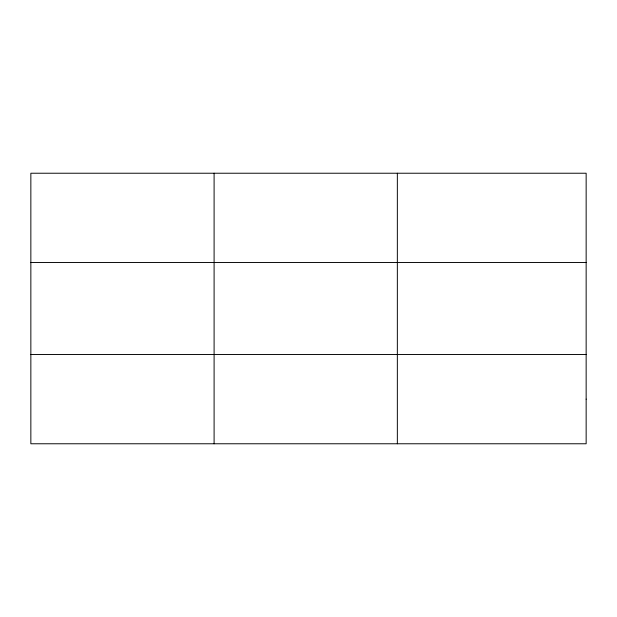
<?xml version="1.0" encoding="UTF-8"?>
<svg xmlns="http://www.w3.org/2000/svg" width="617" height="617" viewBox="0 0 617 617"><rect width="100%" height="100%" fill="white"/><g stroke="black" fill="none" stroke-linecap="round" stroke-linejoin="round"><path stroke-width="0.93" d="M214.099 173.23L214.099 443.77M397.348 173.23L397.348 443.77M30.85 262.51L586.15 262.51M30.85 354.49L586.15 354.49M586.15 399.13L586.15 443.77L30.85 443.77L30.85 173.23L586.15 173.23L586.15 399.13"/></g></svg>
